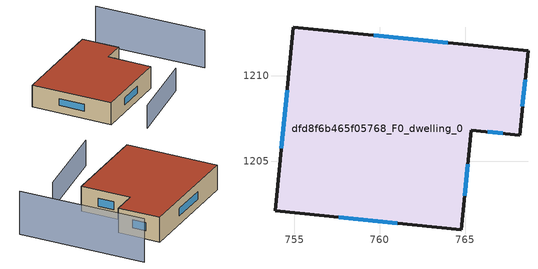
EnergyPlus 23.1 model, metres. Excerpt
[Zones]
dfd8f6b465f05768_F0_dwelling_0
 floor ground (EU_floor_Construction): 768.68,1211.45 768.19,1206.52 765.35,1206.81 764.77,1200.98 753.87,1202.08 754.95,1212.83 z0
 wall outside (EU_wall_Construction): 765.35,1206.81 768.19,1206.52 768.68,1211.45 754.95,1212.83 753.87,1202.08 764.77,1200.98 765.35,1206.81 z0:3
 window (EU_Window_Construction): 766.32,1206.71 767.22,1206.62 / 764.97,1202.98 765.15,1204.81 / 757.6,1201.7 761.04,1201.36 / 754.58,1209.15 754.24,1205.76 / 763.98,1211.92 759.65,1212.35 / 768.36,1208.21 768.51,1209.76 z1.03:1.97
 roof outside (EU_roof_Construction): 764.77,1200.98 765.35,1206.81 768.19,1206.52 768.68,1211.45 754.95,1212.83 753.87,1202.08 z3
shading: 754.6,1197.65 765.21,1197.89 z0:3.1; 772.25,1196.76 773.6,1211.56 z0:5.2
[Building]
EU S2 Campaign: North Axis=0; Terrain=City; Solar Distribution=FullExterior
[Site:Location]
Cape.Town.Intl.AP: Latitude=-33.965; Longitude=18.602; Time Zone=2; Elevation=46
[SizingPeriod:WeatherFileDays]
AnnualSizingPeriod: Begin Month=1; Begin Day of Month=1; End Month=12; End Day of Month=31; Day of Week for Start Day=Monday; Use Weather File Daylight Saving Period=No; Use Weather File Rain and Snow Indicators=No
[MATERIAL]
EU_InternalMass_Material: Roughness=MediumRough; Thickness=0.1; Conductivity=1; Density=1800; Specific Heat=900; Thermal Absorptance=0.9; Solar Absorptance=0.7; Visible Absorptance=0.7
[MATERIAL:NOMASS] Roughness=MediumRough; Thermal Absorptance=0.9; Solar Absorptance=0.7; Visible Absorptance=0.7
Name | Thermal Resistance
EU_wall_NoMass | 0.493876
EU_roof_NoMass | 0.449382
EU_floor_NoMass | 1.25
[WINDOWMATERIAL:SIMPLEGLAZINGSYSTEM]
EU_Window_SimpleGlazing: UFactor=4.4; Solar Heat Gain Coefficient=0.85; Visible Transmittance=0.85
[CONSTRUCTION]
EU_wall_Construction: EU_wall_NoMass
EU_roof_Construction: EU_roof_NoMass
EU_floor_Construction: EU_floor_NoMass
EU_Window_Construction: EU_Window_SimpleGlazing
EU_InternalMass_Construction: EU_InternalMass_Material
[ZONE]
dfd8f6b465f05768_F0_dwelling_0: Type=1; Multiplier=1; Ceiling Height=autocalculate; Volume=397.292; Floor Area=autocalculate; Part of Total Floor Area=Yes
[INTERNALMASS]
dfd8f6b465f05768_F0_dwelling_0_EU_InternalMass: Construction=EU_InternalMass_Construction; Zone or ZoneList=dfd8f6b465f05768_F0_dwelling_0; Surface Area=132.431
[OTHEREQUIPMENT]
EU_Step8_InternalGain_dfd8f6b465f05768_F0_dwelling_0_f000: Fuel Type=Electricity; Zone or ZoneList or Space or SpaceList=dfd8f6b465f05768_F0_dwelling_0; Schedule=EU_Step8_GainSchedule_dfd8f6b465f05768_F0_dwelling_0_f000; Design Level Calculation Method=Watts/Area; Power per Zone Floor Area=1; Fraction Latent=0; Fraction Radiant=0; Fraction Lost=0; Carbon Dioxide Generation Rate=0; EndUse Subcategory=EU_Step8_InternalGains
[ZONEVENTILATION:DESIGNFLOWRATE]
EU_ConstantAir_dfd8f6b465f05768_F0_dwelling_0: Zone or ZoneList or Space or SpaceList=dfd8f6b465f05768_F0_dwelling_0; Schedule=EU_AlwaysOn; Design Flow Rate Calculation Method=AirChanges/Hour; Air Changes per Hour=0.64; Ventilation Type=Natural; Fan Pressure Rise=0; Fan Total Efficiency=1; Constant Term Coefficient=1; Temperature Term Coefficient=0; Velocity Term Coefficient=0; Velocity Squared Term Coefficient=0; Minimum Indoor Temperature=-100; Maximum Indoor Temperature=100; Delta Temperature=-100; Minimum Outdoor Temperature=-100; Maximum Outdoor Temperature=100; Maximum Wind Speed=40
[HVACTEMPLATE:THERMOSTAT]
EU_HeatOnly_dfd8f6b465f05768_F0_dwelling_0: Constant Heating Setpoint=20; Constant Cooling Setpoint=50
[HVACTEMPLATE:ZONE:IDEALLOADSAIRSYSTEM]
dfd8f6b465f05768_F0_dwelling_0: Template Thermostat=EU_HeatOnly_dfd8f6b465f05768_F0_dwelling_0; System Availability Schedule=EU_AlwaysOn; Maximum Heating Supply Air Temperature=50; Minimum Cooling Supply Air Temperature=13; Maximum Heating Supply Air Humidity Ratio=0.0156; Minimum Cooling Supply Air Humidity Ratio=0.0077; Heating Limit=NoLimit; Cooling Limit=NoLimit; Heating Availability Schedule=EU_AlwaysOn; Cooling Availability Schedule=EU_CoolingOff; Dehumidification Control Type=ConstantSensibleHeatRatio; Cooling Sensible Heat Ratio=0.7; Dehumidification Setpoint=60; Humidification Control Type=None; Humidification Setpoint=30; Outdoor Air Method=None; Outdoor Air Flow Rate per Person=0.00944; Outdoor Air Flow Rate per Zone Floor Area=0; Outdoor Air Flow Rate per Zone=0; Demand Controlled Ventilation Type=None; Outdoor Air Economizer Type=NoEconomizer; Heat Recovery Type=None; Sensible Heat Recovery Effectiveness=0.7; Latent Heat Recovery Effectiveness=0.65
[SIZING:ZONE]
dfd8f6b465f05768_F0_dwelling_0: Zone Cooling Design Supply Air Temperature Input Method=SupplyAirTemperature; Zone Cooling Design Supply Air Temperature=13; Zone Heating Design Supply Air Temperature Input Method=SupplyAirTemperature; Zone Heating Design Supply Air Temperature=50; Zone Cooling Design Supply Air Humidity Ratio=0.008; Zone Heating Design Supply Air Humidity Ratio=0.008; Cooling Design Air Flow Method=DesignDay; Cooling Design Air Flow Rate=0; Cooling Minimum Air Flow per Zone Floor Area=0.000762; Cooling Minimum Air Flow=0; Cooling Minimum Air Flow Fraction=0.2; Heating Design Air Flow Method=DesignDay; Heating Design Air Flow Rate=0; Heating Maximum Air Flow per Zone Floor Area=0.002032; Heating Maximum Air Flow=0.141576; Heating Maximum Air Flow Fraction=0.3; Account for Dedicated Outdoor Air System=No; Dedicated Outdoor Air System Control Strategy=NeutralSupplyAir; Dedicated Outdoor Air Low Setpoint Temperature for Design=autosize; Dedicated Outdoor Air High Setpoint Temperature for Design=autosize; Zone Load Sizing Method=Sensible Load Only No Latent Load; Zone Latent Cooling Design Supply Air Humidity Ratio Input Method=HumidityRatioDifference; Zone Cooling Design Supply Air Humidity Ratio Difference=0.005; Zone Latent Heating Design Supply Air Humidity Ratio Input Method=HumidityRatioDifference; Zone Humidification Design Supply Air Humidity Ratio Difference=0.005
[SCHEDULE:CONSTANT]
Name | Hourly Value
EU_AlwaysOn | 1
EU_CoolingOff | 0
[SCHEDULE:FILE]
EU_Step8_GainSchedule_dfd8f6b465f05768_F0_dwelling_0_f000: File=../../schedules/dfd8f6b465f05768/dfd8f6b465f05768_F0_dwelling_0_f000_gain.csv; Column Number=1; Rows to Skip at Top=0; Number of Hours of Data=8760; Column Separator=Comma; Interpolate to Timestep=No; Minutes per Item=60; Adjust Schedule for Daylight Savings=Yes
